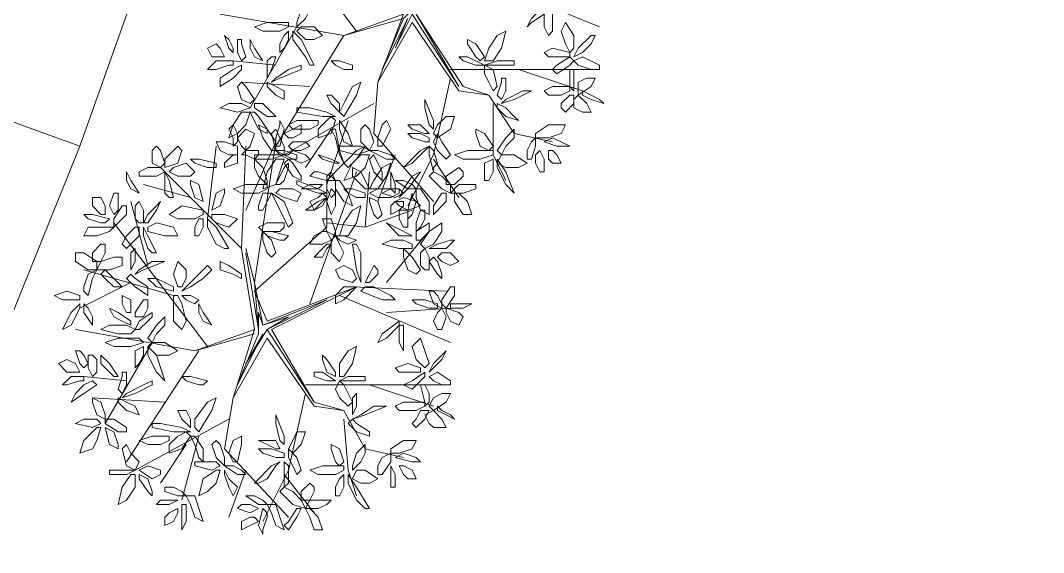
# Model space of a CAD drawing. Header units: millimetres. Extents: x 2364 to 2508, y 1551 to 1771.
# Drawn here: x 2444.81 to 2451.59, y 1628.01 to 1631.53 of the extents above; entities that cross this region are included whole.
import ezdxf

# ---------------------------------------------------------------- set-up
doc = ezdxf.new("R2010")
doc.units = ezdxf.units.MM
doc.layers.add('PDF_0', color=7, linetype='Continuous')
doc.layers.add('PDF_CVL_CUADCON_TIT', color=7, linetype='Continuous')

msp = doc.modelspace()

# ---------------------------------------------------------------- linework, layer by layer
at = {"layer": 'PDF_0', "lineweight": 9}
for points in [[(2448.3352, 1630.7261), (2448.0811, 1630.7826), (2447.9116, 1631.0368), (2447.714, 1631.065), (2447.4033, 1631.5169), (2447.1774, 1631.1215), (2447.3468, 1631.5733), (2447.2621, 1632.1099), (2446.7538, 1632.6182)], [(2447.0362, 1631.4604), (2446.4149, 1632.2793)], [(2447.8834, 1631.7993), (2448.6459, 1631.4886)], [(2447.4033, 1631.5733), (2447.2904, 1631.3474), (2447.3751, 1631.5451), (2447.2056, 1631.2062), (2447.3468, 1631.5451), (2447.3751, 1631.5733), (2447.3468, 1631.6863), (2447.4033, 1631.6016), (2447.5728, 1631.6581), (2447.4033, 1631.5733), (2447.714, 1631.0933), (2447.4316, 1631.5733), (2447.7422, 1631.0933), (2447.9116, 1631.0368)], [(2446.1325, 1631.5733), (2446.9515, 1631.4321), (2446.4996, 1630.6979)], [(2447.3468, 1631.5451), (2446.9515, 1631.4321), (2447.3468, 1631.5733)], [(2446.6408, 1631.4886), (2446.3302, 1630.9521)], [(2446.4996, 1631.2345), (2446.2173, 1631.2627)], [(2447.6575, 1631.2062), (2448.6176, 1631.2062)], [(2448.1093, 1631.2062), (2448.5329, 1631.065)], [(2446.7256, 1631.0933), (2446.2737, 1631.1215)], [(2447.1774, 1631.1215), (2447.1492, 1630.7826), (2447.5445, 1630.3308)], [(2447.6575, 1631.1497), (2447.5445, 1630.6414), (2447.3751, 1630.3026)], [(2447.1492, 1630.9803), (2446.5561, 1630.6414)], [(2447.9399, 1630.9803), (2447.9399, 1630.6414), (2448.0246, 1630.472)], [(2446.9797, 1630.8673), (2446.8385, 1630.4438)], [(2446.8668, 1630.8109), (2446.6973, 1630.5567)], [(2446.0478, 1630.2178), (2446.1043, 1630.6979)], [(2446.2737, 1630.0202), (2446.302, 1630.6979)], [(2446.302, 1630.2743), (2446.4996, 1630.7261), (2446.3584, 1629.7942), (2446.302, 1630.0202)], [(2447.2904, 1630.6414), (2447.1774, 1630.3308)], [(2447.5445, 1630.6132), (2447.714, 1630.359)], [(2446.9515, 1630.5849), (2446.8385, 1630.472), (2446.8385, 1630.1614), (2446.3584, 1629.7378), (2446.4432, 1629.5401), (2447.0362, 1629.766), (2446.4714, 1629.4836), (2446.7538, 1629.0035), (2446.9515, 1628.947)], [(2447.3468, 1628.6364), (2447.0927, 1628.6929), (2446.9515, 1628.947), (2446.7538, 1628.9753), (2446.4432, 1629.4271), (2446.2173, 1629.0318), (2446.3584, 1629.4836), (2446.2737, 1630.0202), (2445.7654, 1630.5285)], [(2446.7256, 1629.653), (2447.0362, 1630.5285)], [(2446.8385, 1630.1896), (2447.0927, 1630.1614), (2447.1209, 1630.5285)], [(2445.9349, 1630.359), (2445.6242, 1630.4438)], [(2445.6525, 1629.9072), (2445.5395, 1630.3308)], [(2447.0927, 1630.1614), (2447.4033, 1630.2743)], [(2446.0478, 1629.3706), (2445.4265, 1630.1896)], [(2447.2339, 1629.7942), (2447.488, 1630.1049)], [(2446.302, 1629.9919), (2446.3867, 1629.4836), (2446.3584, 1629.7942), (2446.4149, 1629.5118), (2446.8385, 1629.6813), (2446.4432, 1629.4836), (2446.5844, 1629.5683), (2446.4149, 1629.5118), (2446.3867, 1629.5966), (2446.3867, 1629.4836), (2446.3867, 1629.4554), (2446.2455, 1629.1165), (2446.4149, 1629.4554), (2446.302, 1629.2577), (2446.4432, 1629.4836)], [(2445.8219, 1629.7095), (2445.2289, 1629.879)], [(2445.5395, 1629.7942), (2445.2006, 1629.6248)], [(2447.008, 1629.766), (2447.6292, 1629.7378)], [(2446.9232, 1629.7095), (2447.6575, 1629.3989)], [(2447.2339, 1629.5966), (2447.6575, 1629.6248)], [(2445.9631, 1629.3424), (2445.1724, 1629.4836)], [(2446.3584, 1629.4554), (2445.9631, 1629.3424), (2446.3584, 1629.4836)], [(2446.4432, 1629.4836), (2446.7538, 1629.0035), (2446.4432, 1629.4836)], [(2445.6807, 1629.3989), (2445.3701, 1628.8623)], [(2445.9913, 1629.3424), (2445.5113, 1628.6082)], [(2445.5113, 1629.1447), (2445.2289, 1629.173)], [(2446.6973, 1629.06), (2446.5844, 1628.5517), (2446.4149, 1628.2128)], [(2446.6973, 1629.1165), (2447.6292, 1629.1165)], [(2447.1209, 1629.1165), (2447.5445, 1628.9753)], [(2445.7654, 1629.0035), (2445.2853, 1629.0318)], [(2446.2173, 1629.0318), (2446.1608, 1628.6929), (2446.5844, 1628.2411)], [(2446.189, 1628.8906), (2445.5677, 1628.5517)], [(2446.9515, 1628.8906), (2446.9797, 1628.5517), (2447.0362, 1628.3823)], [(2445.9066, 1628.7211), (2445.7372, 1628.467)], [(2445.9913, 1628.7776), (2445.8784, 1628.354)], [(2446.302, 1628.5517), (2446.189, 1628.2411)], [(2446.5561, 1628.5235), (2446.7538, 1628.2693)]]:
    msp.add_lwpolyline(points, dxfattribs=at)
for points in [[(2446.6973, 1631.5451), (2446.7256, 1631.6016), (2446.7256, 1631.6581), (2446.6691, 1631.6016), (2446.6408, 1631.5169), (2446.6408, 1631.4886)], [(2448.2787, 1631.5733), (2448.194, 1631.5169), (2448.1658, 1631.4886), (2448.194, 1631.5451), (2448.2787, 1631.6298), (2448.307, 1631.6016)], [(2448.3352, 1631.5733), (2448.3352, 1631.4604), (2448.307, 1631.4321), (2448.2787, 1631.4886), (2448.2787, 1631.6016), (2448.307, 1631.6016)], [(2446.5279, 1631.4604), (2446.4149, 1631.4604), (2446.3584, 1631.4886), (2446.4432, 1631.5169), (2446.5844, 1631.5169), (2446.5844, 1631.4886)], [(2448.4482, 1631.3192), (2448.4764, 1631.3474), (2448.4764, 1631.4321), (2448.4199, 1631.5169), (2448.3917, 1631.4604), (2448.4199, 1631.3757)], [(2446.189, 1631.4039), (2446.1608, 1631.4321), (2446.189, 1631.3474), (2446.2173, 1631.3192), (2446.2173, 1631.3474)], [(2446.5279, 1631.3192), (2446.5561, 1631.3474), (2446.5844, 1631.4039), (2446.5844, 1631.4604), (2446.5561, 1631.4321), (2446.5279, 1631.3757)], [(2446.6973, 1631.2909), (2446.6126, 1631.4039), (2446.6126, 1631.4604), (2446.6691, 1631.4039), (2446.7538, 1631.2345), (2446.7256, 1631.2345)], [(2446.6408, 1631.4604), (2446.6691, 1631.4886), (2446.7538, 1631.4886), (2446.8103, 1631.4321), (2446.7538, 1631.4039), (2446.6973, 1631.4039)], [(2447.8834, 1631.2627), (2447.9399, 1631.2627), (2447.9963, 1631.3474), (2448.0246, 1631.4604), (2447.9681, 1631.4321), (2447.9116, 1631.3474)], [(2448.5894, 1631.3757), (2448.5329, 1631.3192), (2448.4764, 1631.2909), (2448.5047, 1631.3474), (2448.5894, 1631.4321), (2448.6176, 1631.4321)], [(2446.1608, 1631.2909), (2446.1325, 1631.2909), (2446.0761, 1631.2909), (2446.0478, 1631.3474), (2446.1043, 1631.3757), (2446.1325, 1631.3474)], [(2446.2737, 1631.3757), (2446.302, 1631.2909), (2446.2737, 1631.2627), (2446.2455, 1631.3192), (2446.2455, 1631.4039), (2446.2737, 1631.4039)], [(2446.3584, 1631.2909), (2446.4149, 1631.2627), (2446.3584, 1631.3474), (2446.3302, 1631.4039), (2446.3302, 1631.3474)], [(2447.8269, 1631.2909), (2447.7704, 1631.3757), (2447.7704, 1631.4039), (2447.8269, 1631.3757), (2447.8834, 1631.2909), (2447.8552, 1631.2627)], [(2446.4432, 1631.2627), (2446.4432, 1631.178), (2446.4432, 1631.1497), (2446.4714, 1631.2062), (2446.4996, 1631.2909), (2446.4714, 1631.2909)], [(2447.8269, 1631.2345), (2447.7422, 1631.2627), (2447.714, 1631.2909), (2447.7704, 1631.2909), (2447.8834, 1631.2345), (2447.8552, 1631.2345)], [(2448.3917, 1631.2909), (2448.307, 1631.2909), (2448.2787, 1631.3192), (2448.3352, 1631.3474), (2448.4482, 1631.3192), (2448.4482, 1631.2909)], [(2448.4482, 1631.2345), (2448.3635, 1631.178), (2448.3352, 1631.2062), (2448.3635, 1631.2345), (2448.4482, 1631.2909), (2448.4764, 1631.2627)], [(2448.5894, 1631.2062), (2448.5047, 1631.2345), (2448.4764, 1631.2627), (2448.5329, 1631.2909), (2448.6459, 1631.2345), (2448.6459, 1631.2062)], [(2446.189, 1631.2345), (2446.1043, 1631.2062), (2446.0478, 1631.2062), (2446.1043, 1631.2627), (2446.2173, 1631.2627), (2446.2173, 1631.2345)], [(2446.2737, 1631.2345), (2446.2737, 1631.2062), (2446.2173, 1631.1497), (2446.1325, 1631.0933), (2446.1325, 1631.1497), (2446.2173, 1631.2062)], [(2446.5844, 1631.2062), (2446.4996, 1631.1497), (2446.4714, 1631.1215), (2446.5279, 1631.1497), (2446.6691, 1631.2062), (2446.6691, 1631.2345)], [(2446.9515, 1631.2062), (2446.895, 1631.2345), (2446.8668, 1631.2627), (2446.9232, 1631.2627), (2447.008, 1631.2345), (2447.008, 1631.2062)], [(2448.0246, 1631.2345), (2447.9399, 1631.2345), (2447.8834, 1631.2345), (2447.9681, 1631.2627), (2448.0811, 1631.2627), (2448.0811, 1631.2345)], [(2447.9116, 1631.1215), (2447.8834, 1631.178), (2447.8834, 1631.2345), (2447.9399, 1631.2062), (2447.9681, 1631.0933), (2447.9399, 1631.065)], [(2448.4764, 1631.1497), (2448.4764, 1631.0933), (2448.4764, 1631.065), (2448.4482, 1631.0933), (2448.4482, 1631.2062), (2448.4764, 1631.2062)], [(2446.302, 1631.0933), (2446.3584, 1631.0085), (2446.3302, 1630.9803), (2446.2737, 1631.0085), (2446.2455, 1631.0933), (2446.2737, 1631.1215)], [(2446.4432, 1631.1215), (2446.4432, 1631.0933), (2446.4996, 1631.0368), (2446.5561, 1631.0085), (2446.5561, 1631.065), (2446.4996, 1631.0933)], [(2446.9515, 1630.9803), (2447.008, 1631.0933), (2447.0644, 1631.1215), (2447.0362, 1631.0368), (2446.9515, 1630.8956), (2446.9232, 1630.9238)], [(2447.9963, 1631.1215), (2447.9681, 1631.0368), (2447.9963, 1631.0085), (2448.0246, 1631.065), (2448.0246, 1631.1497), (2447.9963, 1631.1497)], [(2448.3917, 1631.0368), (2448.307, 1631.0368), (2448.2787, 1631.065), (2448.3352, 1631.0933), (2448.4482, 1631.0933), (2448.4482, 1631.065)], [(2448.5047, 1631.1215), (2448.5611, 1631.1497), (2448.6176, 1631.1497), (2448.5894, 1631.0933), (2448.5047, 1631.0368), (2448.5047, 1631.065)], [(2446.8385, 1631.0368), (2446.8668, 1630.9803), (2446.9232, 1630.9238), (2446.9232, 1630.9803), (2446.8668, 1631.0368)], [(2448.1375, 1631.065), (2448.194, 1631.065), (2448.0811, 1631.0085), (2447.9963, 1630.9803), (2448.0246, 1631.0085)], [(2448.3917, 1630.9803), (2448.4482, 1631.0368), (2448.4764, 1631.0368), (2448.4764, 1630.9803), (2448.4199, 1630.9238), (2448.3917, 1630.9521)], [(2448.4764, 1631.0085), (2448.5047, 1631.0368), (2448.5611, 1630.9803), (2448.5894, 1630.9238), (2448.5329, 1630.9238), (2448.4764, 1630.9521)], [(2448.5329, 1631.065), (2448.5329, 1631.0368), (2448.5894, 1631.0085), (2448.6741, 1630.9803), (2448.6459, 1631.0085), (2448.5894, 1631.0368)], [(2446.189, 1630.9803), (2446.1325, 1630.9521), (2446.2455, 1630.9238), (2446.3302, 1630.9521), (2446.2737, 1630.9803)], [(2446.4149, 1630.9803), (2446.4714, 1630.9238), (2446.4996, 1630.8956), (2446.4432, 1630.8956), (2446.3584, 1630.9521), (2446.3584, 1630.9803)], [(2446.7256, 1630.9521), (2446.8385, 1630.9238), (2446.895, 1630.8956), (2446.8103, 1630.8956), (2446.6408, 1630.9238), (2446.6408, 1630.9521)], [(2447.488, 1630.9521), (2447.488, 1631.0085), (2447.5445, 1630.8673), (2447.5445, 1630.8109), (2447.5163, 1630.8391)], [(2447.9681, 1630.9803), (2447.9681, 1630.9521), (2448.0246, 1630.8956), (2448.1093, 1630.8673), (2448.0811, 1630.8956), (2448.0246, 1630.9521)], [(2446.3302, 1630.9238), (2446.2737, 1630.9238), (2446.2173, 1630.8391), (2446.189, 1630.7544), (2446.2455, 1630.7826), (2446.302, 1630.8391)], [(2446.3867, 1630.8956), (2446.4432, 1630.8109), (2446.4432, 1630.7826), (2446.3867, 1630.8109), (2446.3302, 1630.9238), (2446.3584, 1630.9238)], [(2446.8668, 1630.8956), (2446.895, 1630.8673), (2446.8668, 1630.7826), (2446.782, 1630.7544), (2446.782, 1630.8109), (2446.8385, 1630.8673)], [(2447.5445, 1630.7826), (2447.5728, 1630.7544), (2447.6575, 1630.8109), (2447.6857, 1630.8956), (2447.6292, 1630.8956), (2447.5728, 1630.8391)], [(2446.2173, 1630.6979), (2446.2455, 1630.7261), (2446.2455, 1630.7826), (2446.2173, 1630.8391), (2446.189, 1630.8109), (2446.2173, 1630.7544)], [(2446.4996, 1630.6697), (2446.4714, 1630.6697), (2446.4149, 1630.7544), (2446.3867, 1630.8391), (2446.4432, 1630.8109), (2446.4996, 1630.7261)], [(2446.4996, 1630.7544), (2446.5279, 1630.8391), (2446.5279, 1630.8673), (2446.5561, 1630.8109), (2446.5279, 1630.6979), (2446.4996, 1630.6979)], [(2446.5844, 1630.7544), (2446.5561, 1630.7826), (2446.6126, 1630.8109), (2446.6691, 1630.8391), (2446.6691, 1630.7826), (2446.6126, 1630.7544)], [(2446.7256, 1630.8109), (2446.6126, 1630.8109), (2446.5844, 1630.8391), (2446.6408, 1630.8673), (2446.782, 1630.8673), (2446.782, 1630.8391)], [(2446.9232, 1630.8109), (2446.9232, 1630.8673), (2446.9797, 1630.7826), (2447.008, 1630.6979), (2446.9515, 1630.7261)], [(2447.1209, 1630.8109), (2447.1492, 1630.7261), (2447.1209, 1630.6697), (2447.0644, 1630.7261), (2447.0644, 1630.8109), (2447.0927, 1630.8391)], [(2447.1774, 1630.7544), (2447.2056, 1630.8391), (2447.2339, 1630.8673), (2447.2621, 1630.8109), (2447.2056, 1630.6979), (2447.1774, 1630.6979)], [(2447.4033, 1630.8109), (2447.3751, 1630.8391), (2447.4598, 1630.8391), (2447.5163, 1630.7826), (2447.488, 1630.7826)], [(2448.2223, 1630.7544), (2448.2223, 1630.7826), (2448.307, 1630.8391), (2448.4199, 1630.8391), (2448.3917, 1630.7826), (2448.307, 1630.7544)], [(2446.302, 1630.6697), (2446.2737, 1630.6979), (2446.2455, 1630.7544), (2446.302, 1630.8109), (2446.3584, 1630.7826), (2446.3302, 1630.6979)], [(2446.5279, 1630.7544), (2446.5561, 1630.6979), (2446.5561, 1630.6414), (2446.4996, 1630.6697), (2446.4714, 1630.7826), (2446.4996, 1630.8109)], [(2446.895, 1630.7544), (2446.9232, 1630.6414), (2446.9515, 1630.5849), (2446.9232, 1630.6697), (2446.895, 1630.8109), (2446.8668, 1630.8109)], [(2447.5163, 1630.7261), (2447.5163, 1630.7544), (2447.4598, 1630.7826), (2447.3751, 1630.7826), (2447.4033, 1630.7544), (2447.488, 1630.7261)], [(2447.5728, 1630.6697), (2447.5445, 1630.7261), (2447.5728, 1630.7826), (2447.601, 1630.7261), (2447.6575, 1630.6414), (2447.6292, 1630.6132)], [(2447.8552, 1630.6979), (2447.8269, 1630.7826), (2447.8269, 1630.8109), (2447.8834, 1630.7826), (2447.9399, 1630.6979), (2447.9116, 1630.6697)], [(2448.0246, 1630.6979), (2448.0811, 1630.7544), (2448.0811, 1630.8109), (2448.0246, 1630.7544), (2447.9681, 1630.6697), (2447.9963, 1630.6414)], [(2448.1658, 1630.6697), (2448.194, 1630.7261), (2448.2223, 1630.7544), (2448.2223, 1630.6979), (2448.194, 1630.6132), (2448.1658, 1630.6132)], [(2448.3352, 1630.7544), (2448.2787, 1630.7261), (2448.3635, 1630.6979), (2448.4482, 1630.6979), (2448.3917, 1630.7261)], [(2445.7372, 1630.6697), (2445.7654, 1630.5849), (2445.7372, 1630.5567), (2445.6807, 1630.5849), (2445.6807, 1630.6697), (2445.7089, 1630.6979)], [(2445.8501, 1630.6979), (2445.8784, 1630.6697), (2445.8501, 1630.5849), (2445.7654, 1630.5567), (2445.7654, 1630.6132), (2445.8219, 1630.6697)], [(2446.189, 1630.6414), (2446.1325, 1630.6697), (2446.1043, 1630.7261), (2446.1608, 1630.7261), (2446.2455, 1630.6979), (2446.2455, 1630.6414)], [(2446.6691, 1630.6697), (2446.6126, 1630.6697), (2446.5844, 1630.6979), (2446.6126, 1630.7261), (2446.6973, 1630.7261), (2446.7256, 1630.6979)], [(2446.9797, 1630.6979), (2447.0644, 1630.6979), (2447.1209, 1630.6697), (2447.0362, 1630.6414), (2446.9232, 1630.6697), (2446.9232, 1630.6979)], [(2446.9515, 1630.5849), (2446.9797, 1630.5567), (2447.0362, 1630.6132), (2447.0927, 1630.6979), (2447.0362, 1630.6697), (2446.9797, 1630.6132)], [(2447.4033, 1630.5849), (2447.3468, 1630.5567), (2447.4598, 1630.6697), (2447.5163, 1630.6979), (2447.488, 1630.6697)], [(2447.5728, 1630.5849), (2447.5445, 1630.6697), (2447.5163, 1630.6979), (2447.5163, 1630.6414), (2447.5445, 1630.5285), (2447.5445, 1630.5567)], [(2446.0478, 1630.5567), (2445.9631, 1630.5849), (2445.9349, 1630.6132), (2445.9913, 1630.6132), (2446.1043, 1630.5849), (2446.1043, 1630.5567)], [(2446.1608, 1630.5849), (2446.1608, 1630.5567), (2446.2455, 1630.5849), (2446.2455, 1630.6414), (2446.2173, 1630.6414)], [(2446.3584, 1630.6132), (2446.302, 1630.6414), (2446.2737, 1630.6414), (2446.302, 1630.6697), (2446.3867, 1630.6697), (2446.3867, 1630.6414)], [(2446.4149, 1630.6414), (2446.4996, 1630.6414), (2446.5561, 1630.6414), (2446.4714, 1630.6132), (2446.3584, 1630.6132), (2446.3584, 1630.6414)], [(2446.3867, 1630.5002), (2446.3584, 1630.5567), (2446.3584, 1630.6132), (2446.4149, 1630.5567), (2446.4432, 1630.472), (2446.4432, 1630.4438)], [(2446.5561, 1630.6132), (2446.4996, 1630.6132), (2446.4432, 1630.5285), (2446.4149, 1630.4155), (2446.4996, 1630.4438), (2446.5279, 1630.5285)], [(2446.5844, 1630.6132), (2446.5279, 1630.6414), (2446.4996, 1630.6697), (2446.5561, 1630.6697), (2446.6408, 1630.6414), (2446.6408, 1630.6132)], [(2446.6126, 1630.6697), (2446.6973, 1630.6414), (2446.7256, 1630.6132), (2446.6691, 1630.5849), (2446.5561, 1630.6414), (2446.5844, 1630.6414)], [(2446.6126, 1630.5849), (2446.6691, 1630.5002), (2446.6691, 1630.472), (2446.6126, 1630.5002), (2446.5561, 1630.5849), (2446.5844, 1630.6132)], [(2446.8103, 1630.6132), (2446.782, 1630.6414), (2446.8668, 1630.6132), (2446.9232, 1630.5849), (2446.895, 1630.5849)], [(2447.1209, 1630.6414), (2447.0644, 1630.6414), (2447.008, 1630.5849), (2446.9515, 1630.472), (2447.0362, 1630.5002), (2447.0927, 1630.5567)], [(2447.1774, 1630.6697), (2447.2621, 1630.6414), (2447.2904, 1630.6132), (2447.2339, 1630.6132), (2447.1209, 1630.6697), (2447.1492, 1630.6697)], [(2447.1774, 1630.5849), (2447.2056, 1630.5285), (2447.2056, 1630.472), (2447.1492, 1630.5285), (2447.1209, 1630.6132), (2447.1492, 1630.6414)], [(2447.8552, 1630.6132), (2447.7422, 1630.6132), (2447.6857, 1630.6414), (2447.7704, 1630.6697), (2447.9399, 1630.6697), (2447.9399, 1630.6414)], [(2447.8834, 1630.472), (2447.9116, 1630.472), (2447.9399, 1630.5285), (2447.9399, 1630.6132), (2447.8834, 1630.5849), (2447.8834, 1630.5285)], [(2447.9681, 1630.5849), (2447.9963, 1630.6414), (2448.0811, 1630.6414), (2448.1658, 1630.5849), (2448.1093, 1630.5567), (2448.0246, 1630.5567)], [(2448.0246, 1630.4438), (2448.0811, 1630.3873), (2448.0246, 1630.5285), (2447.9681, 1630.6132), (2447.9681, 1630.5567)], [(2448.2223, 1630.5849), (2448.2223, 1630.6414), (2448.2505, 1630.6697), (2448.2787, 1630.6132), (2448.2787, 1630.5285), (2448.2505, 1630.5285)], [(2448.307, 1630.6697), (2448.3352, 1630.6697), (2448.3635, 1630.6414), (2448.3917, 1630.5849), (2448.3352, 1630.5849), (2448.307, 1630.6132)], [(2445.6525, 1630.5567), (2445.7372, 1630.5567), (2445.7654, 1630.5285), (2445.7089, 1630.5002), (2445.596, 1630.5002), (2445.596, 1630.5285)], [(2445.7937, 1630.5285), (2445.8219, 1630.5567), (2445.9066, 1630.5849), (2445.9631, 1630.5285), (2445.9349, 1630.5002), (2445.8501, 1630.5002)], [(2446.5561, 1630.472), (2446.5844, 1630.5567), (2446.5844, 1630.5849), (2446.5561, 1630.5567), (2446.4996, 1630.4438), (2446.5279, 1630.4438)], [(2447.0644, 1630.4438), (2447.008, 1630.5002), (2447.008, 1630.5567), (2447.0644, 1630.5285), (2447.1209, 1630.4155), (2447.0927, 1630.4155)], [(2447.1209, 1630.4155), (2447.1774, 1630.4155), (2447.2339, 1630.5002), (2447.2621, 1630.5849), (2447.2056, 1630.5567), (2447.1492, 1630.472)], [(2447.7422, 1630.5002), (2447.6857, 1630.4438), (2447.6292, 1630.4438), (2447.6292, 1630.5002), (2447.714, 1630.5567), (2447.7422, 1630.5285)], [(2445.5395, 1630.4155), (2445.596, 1630.3873), (2445.5395, 1630.472), (2445.5113, 1630.5285), (2445.5113, 1630.472)], [(2445.7654, 1630.3873), (2445.7654, 1630.472), (2445.7654, 1630.5285), (2445.7937, 1630.472), (2445.8219, 1630.359), (2445.7937, 1630.359)], [(2446.782, 1630.5285), (2446.8668, 1630.5002), (2446.895, 1630.472), (2446.8385, 1630.472), (2446.7256, 1630.5002), (2446.7538, 1630.5285)], [(2446.8668, 1630.359), (2446.895, 1630.3873), (2446.895, 1630.472), (2446.8668, 1630.5285), (2446.8385, 1630.5002), (2446.8385, 1630.4155)], [(2447.2621, 1630.472), (2447.2621, 1630.5285), (2447.2904, 1630.4438), (2447.2904, 1630.3873), (2447.2621, 1630.4155)], [(2447.4033, 1630.5002), (2447.4598, 1630.5285), (2447.3751, 1630.4155), (2447.3186, 1630.359), (2447.3468, 1630.4155)], [(2447.601, 1630.5002), (2447.6575, 1630.4438), (2447.6575, 1630.3873), (2447.601, 1630.4155), (2447.5163, 1630.5002), (2447.5445, 1630.5285)], [(2445.9631, 1630.359), (2446.0196, 1630.3308), (2445.9913, 1630.4438), (2445.9349, 1630.472), (2445.9349, 1630.4438)], [(2446.1325, 1630.3026), (2446.0761, 1630.2743), (2446.1043, 1630.3873), (2446.1608, 1630.4155), (2446.1608, 1630.3873)], [(2446.3867, 1630.3873), (2446.2737, 1630.3873), (2446.2173, 1630.4155), (2446.302, 1630.4438), (2446.4432, 1630.4438), (2446.4432, 1630.4155)], [(2446.4996, 1630.3873), (2446.5279, 1630.4155), (2446.6126, 1630.4155), (2446.6691, 1630.3873), (2446.6408, 1630.3308), (2446.5561, 1630.359)], [(2446.6973, 1630.4155), (2446.782, 1630.3873), (2446.8385, 1630.3873), (2446.782, 1630.4155), (2446.6408, 1630.472), (2446.6408, 1630.4438)], [(2446.7256, 1630.4438), (2446.6691, 1630.4155), (2446.782, 1630.4155), (2446.8103, 1630.4438), (2446.782, 1630.4438)], [(2446.895, 1630.3873), (2446.8668, 1630.4155), (2446.8385, 1630.3308), (2446.8668, 1630.2461), (2446.895, 1630.3026)], [(2446.895, 1630.472), (2446.9232, 1630.472), (2446.9797, 1630.3873), (2447.008, 1630.3026), (2446.9515, 1630.3308), (2446.895, 1630.4155)], [(2447.0362, 1630.359), (2446.9797, 1630.3873), (2446.9515, 1630.4155), (2447.008, 1630.4155), (2447.0927, 1630.3873), (2447.0927, 1630.359)], [(2447.2621, 1630.359), (2447.1774, 1630.359), (2447.1209, 1630.3873), (2447.1774, 1630.4155), (2447.3186, 1630.4155), (2447.3186, 1630.3873)], [(2447.2621, 1630.4155), (2447.2056, 1630.3873), (2447.2904, 1630.359), (2447.3468, 1630.3873), (2447.3186, 1630.4155)], [(2447.3468, 1630.472), (2447.2904, 1630.472), (2447.3751, 1630.4155), (2447.4316, 1630.4155), (2447.4033, 1630.4438)], [(2447.4316, 1630.4155), (2447.4598, 1630.4155), (2447.5163, 1630.3308), (2447.5163, 1630.2461), (2447.4598, 1630.2743), (2447.4316, 1630.359)], [(2447.8269, 1630.4438), (2447.8269, 1630.4155), (2447.7422, 1630.3873), (2447.6575, 1630.3873), (2447.714, 1630.4438), (2447.7704, 1630.4438)], [(2445.3701, 1630.2461), (2445.3418, 1630.2461), (2445.2853, 1630.3026), (2445.2853, 1630.359), (2445.3418, 1630.359), (2445.3701, 1630.3026)], [(2445.4548, 1630.3308), (2445.4548, 1630.2743), (2445.4265, 1630.2461), (2445.3983, 1630.3026), (2445.4265, 1630.3873), (2445.4548, 1630.3873)], [(2446.3867, 1630.2743), (2446.4149, 1630.2743), (2446.4432, 1630.3308), (2446.4714, 1630.3873), (2446.4149, 1630.3873), (2446.3867, 1630.3026)], [(2446.5561, 1630.2178), (2446.4996, 1630.3308), (2446.4714, 1630.3873), (2446.5561, 1630.3308), (2446.6126, 1630.1896), (2446.5844, 1630.1614)], [(2446.7538, 1630.2743), (2446.8103, 1630.3308), (2446.8385, 1630.359), (2446.782, 1630.3308), (2446.6973, 1630.2743), (2446.7256, 1630.2743)], [(2446.8103, 1630.3873), (2446.8385, 1630.359), (2446.8103, 1630.3026), (2446.7538, 1630.2743), (2446.7256, 1630.3308), (2446.782, 1630.359)], [(2447.1492, 1630.2461), (2447.1209, 1630.3308), (2447.1209, 1630.359), (2447.1774, 1630.3308), (2447.2056, 1630.2461), (2447.1774, 1630.2178)], [(2447.2904, 1630.3308), (2447.3186, 1630.3026), (2447.3751, 1630.2743), (2447.4598, 1630.3026), (2447.4316, 1630.3308), (2447.3468, 1630.359)], [(2447.4316, 1630.3308), (2447.4033, 1630.2461), (2447.3751, 1630.2178), (2447.3751, 1630.2743), (2447.4033, 1630.3873), (2447.4033, 1630.359)], [(2447.5445, 1630.3026), (2447.601, 1630.3873), (2447.6292, 1630.3873), (2447.6292, 1630.3308), (2447.5445, 1630.2461), (2447.5445, 1630.2743)], [(2447.6857, 1630.3873), (2447.714, 1630.3873), (2447.7704, 1630.3308), (2447.7987, 1630.2461), (2447.7422, 1630.2461), (2447.6857, 1630.3308)], [(2445.5113, 1630.2461), (2445.4548, 1630.1896), (2445.4265, 1630.1614), (2445.4265, 1630.2178), (2445.483, 1630.3026), (2445.5113, 1630.3026)], [(2445.5677, 1630.2178), (2445.5677, 1630.3026), (2445.596, 1630.3308), (2445.6242, 1630.2743), (2445.6242, 1630.1896), (2445.596, 1630.1896)], [(2445.6525, 1630.2461), (2445.7089, 1630.3026), (2445.7372, 1630.3308), (2445.7089, 1630.2743), (2445.6525, 1630.1896), (2445.6242, 1630.1896)], [(2445.9631, 1630.2178), (2445.8501, 1630.2178), (2445.7937, 1630.2461), (2445.8784, 1630.3026), (2446.0196, 1630.2743), (2446.0196, 1630.2461)], [(2446.9232, 1630.1049), (2446.9797, 1630.1049), (2447.0362, 1630.1896), (2447.0644, 1630.3026), (2447.008, 1630.2743), (2446.9515, 1630.1896)], [(2447.3468, 1630.3308), (2447.3468, 1630.3026), (2447.3186, 1630.2743), (2447.2621, 1630.2461), (2447.2621, 1630.3026), (2447.2904, 1630.3308)], [(2447.3751, 1630.1614), (2447.3468, 1630.1614), (2447.3186, 1630.2178), (2447.3186, 1630.2743), (2447.3751, 1630.2743), (2447.3751, 1630.2178)], [(2447.488, 1630.2178), (2447.4598, 1630.1614), (2447.4316, 1630.1331), (2447.4316, 1630.1896), (2447.4598, 1630.2743), (2447.488, 1630.2743)], [(2445.3418, 1630.1896), (2445.2571, 1630.2178), (2445.2289, 1630.2461), (2445.2853, 1630.2461), (2445.3983, 1630.2178), (2445.3701, 1630.1896)], [(2445.9631, 1630.1049), (2445.9913, 1630.1049), (2446.0196, 1630.1614), (2446.0196, 1630.2178), (2445.9913, 1630.2178), (2445.9631, 1630.1614)], [(2446.1043, 1630.0484), (2446.0478, 1630.1614), (2446.0478, 1630.2178), (2446.1043, 1630.1614), (2446.189, 1630.0202), (2446.1608, 1630.0202)], [(2446.0761, 1630.2178), (2446.0761, 1630.2461), (2446.1608, 1630.2461), (2446.2455, 1630.2178), (2446.189, 1630.1614), (2446.1043, 1630.1896)], [(2446.8668, 1630.2178), (2446.895, 1630.1331), (2446.895, 1630.1049), (2446.8385, 1630.1331), (2446.8103, 1630.2178), (2446.8385, 1630.2178)], [(2445.4265, 1630.1614), (2445.3983, 1630.1331), (2445.3136, 1630.1049), (2445.2289, 1630.1049), (2445.2571, 1630.1614), (2445.3701, 1630.1614)], [(2445.5113, 1630.1049), (2445.5677, 1630.1614), (2445.596, 1630.1614), (2445.596, 1630.1049), (2445.5113, 1630.0202), (2445.483, 1630.0484)], [(2445.6525, 1630.0202), (2445.6242, 1630.1049), (2445.6242, 1630.1614), (2445.6525, 1630.1049), (2445.7089, 1629.9919), (2445.6807, 1629.9919)], [(2445.6525, 1630.1614), (2445.6525, 1630.1331), (2445.7654, 1630.1049), (2445.8501, 1630.1049), (2445.8219, 1630.1614), (2445.7089, 1630.1896)], [(2446.5279, 1630.1331), (2446.4149, 1630.1331), (2446.3867, 1630.1614), (2446.4432, 1630.1896), (2446.5561, 1630.1896), (2446.5561, 1630.1614)], [(2447.3186, 1630.1049), (2447.2621, 1630.1614), (2447.2339, 1630.1896), (2447.2904, 1630.1614), (2447.4033, 1630.1049), (2447.3751, 1630.1049)], [(2447.5163, 1630.1331), (2447.4598, 1630.0766), (2447.4316, 1630.0766), (2447.4316, 1630.1331), (2447.5163, 1630.1896), (2447.5163, 1630.1614)], [(2447.488, 1630.0202), (2447.4598, 1630.0484), (2447.5163, 1630.1331), (2447.601, 1630.1896), (2447.601, 1630.1331), (2447.5445, 1630.0484)], [(2446.5279, 1630.0766), (2446.4432, 1630.1049), (2446.4149, 1630.1331), (2446.4714, 1630.1331), (2446.5844, 1630.1049), (2446.5561, 1630.0766)], [(2446.4432, 1629.9919), (2446.4149, 1630.0766), (2446.4149, 1630.1331), (2446.4714, 1630.0766), (2446.4996, 1629.9919), (2446.4714, 1629.9637)], [(2446.8385, 1630.1331), (2446.8668, 1630.0766), (2446.8103, 1630.0484), (2446.7256, 1630.0484), (2446.7538, 1630.1049), (2446.8103, 1630.1331)], [(2446.9232, 1630.0484), (2446.9515, 1629.9919), (2446.9232, 1629.9354), (2446.8668, 1629.9919), (2446.8668, 1630.0766), (2446.895, 1630.1049)], [(2446.9797, 1630.0484), (2447.0362, 1630.0766), (2446.9515, 1630.1049), (2446.895, 1630.1049), (2446.9232, 1630.0766)], [(2447.4033, 1630.0484), (2447.4033, 1630.0202), (2447.3186, 1630.0202), (2447.2056, 1630.0484), (2447.2621, 1630.0766), (2447.3468, 1630.0766)], [(2447.5728, 1630.0484), (2447.6575, 1630.0766), (2447.6857, 1630.0766), (2447.6292, 1630.0202), (2447.5445, 1630.0202), (2447.5163, 1630.0202)], [(2445.3701, 1629.9919), (2445.3418, 1629.9354), (2445.2853, 1629.9354), (2445.2853, 1629.9919), (2445.3418, 1630.0484), (2445.3701, 1630.0484)], [(2445.5395, 1629.9919), (2445.5677, 1630.0202), (2445.5677, 1629.9354), (2445.5395, 1629.879), (2445.5395, 1629.9072)], [(2446.8668, 1630.0484), (2446.8385, 1630.0484), (2446.8103, 1630.0202), (2446.7538, 1629.9637), (2446.8103, 1629.9637), (2446.8385, 1630.0202)], [(2447.0644, 1629.9919), (2447.0644, 1629.8507), (2447.0644, 1629.7942), (2447.0362, 1629.879), (2447.008, 1630.0484), (2447.0362, 1630.0484)], [(2447.3751, 1629.879), (2447.3468, 1629.9637), (2447.3468, 1630.0202), (2447.4033, 1629.9637), (2447.4598, 1629.879), (2447.4316, 1629.8507)], [(2447.4598, 1629.9072), (2447.4598, 1629.9919), (2447.488, 1630.0202), (2447.5163, 1629.9637), (2447.5163, 1629.879), (2447.488, 1629.879)], [(2445.2289, 1629.9919), (2445.3136, 1629.9354), (2445.3136, 1629.879), (2445.2571, 1629.879), (2445.1724, 1629.9354), (2445.1724, 1629.9919)], [(2445.483, 1629.9637), (2445.483, 1629.9072), (2445.3983, 1629.879), (2445.3136, 1629.879), (2445.3418, 1629.9354), (2445.4265, 1629.9637)], [(2445.6807, 1629.9354), (2445.596, 1629.879), (2445.5677, 1629.8507), (2445.6242, 1629.879), (2445.7654, 1629.9354), (2445.7372, 1629.9354)], [(2445.8784, 1629.766), (2445.8501, 1629.766), (2445.8219, 1629.8507), (2445.8501, 1629.9354), (2445.9066, 1629.879), (2445.9066, 1629.8225)], [(2446.2173, 1629.8507), (2446.1325, 1629.879), (2446.1325, 1629.9354), (2446.189, 1629.9072), (2446.2737, 1629.8507), (2446.2737, 1629.8225)], [(2447.5728, 1629.8507), (2447.5163, 1629.9354), (2447.5445, 1629.9637), (2447.5728, 1629.9354), (2447.601, 1629.8507), (2447.601, 1629.8225)], [(2447.5728, 1629.9637), (2447.601, 1629.9919), (2447.6575, 1629.9919), (2447.714, 1629.9354), (2447.6575, 1629.9072), (2447.601, 1629.9354)], [(2445.2289, 1629.766), (2445.2571, 1629.8507), (2445.3136, 1629.879), (2445.2853, 1629.8225), (2445.2571, 1629.7095), (2445.2289, 1629.7378)], [(2445.3418, 1629.8507), (2445.3701, 1629.879), (2445.4265, 1629.8225), (2445.483, 1629.766), (2445.4265, 1629.766), (2445.3701, 1629.8225)], [(2446.0196, 1629.8225), (2445.9349, 1629.766), (2445.8784, 1629.7378), (2445.9349, 1629.7942), (2446.0478, 1629.9072), (2446.0761, 1629.879)], [(2447.0362, 1629.8225), (2447.008, 1629.7942), (2446.9232, 1629.8225), (2446.895, 1629.879), (2446.9515, 1629.9072), (2447.008, 1629.879)], [(2447.1774, 1629.879), (2447.1492, 1629.9072), (2447.1209, 1629.8507), (2447.0927, 1629.7942), (2447.1209, 1629.7942), (2447.1774, 1629.8507)], [(2445.5395, 1629.8507), (2445.5113, 1629.8225), (2445.5677, 1629.766), (2445.6525, 1629.7095), (2445.6525, 1629.766), (2445.5677, 1629.8225)], [(2445.7654, 1629.7942), (2445.7089, 1629.8225), (2445.6525, 1629.8225), (2445.7089, 1629.766), (2445.8219, 1629.7378), (2445.8219, 1629.766)], [(2445.2006, 1629.6813), (2445.2006, 1629.7095), (2445.1159, 1629.7378), (2445.0312, 1629.7095), (2445.0877, 1629.6813), (2445.1724, 1629.6813)], [(2446.9515, 1629.766), (2446.895, 1629.7095), (2446.895, 1629.653), (2446.9515, 1629.6813), (2447.0362, 1629.766), (2447.008, 1629.766)], [(2447.1492, 1629.766), (2447.2621, 1629.7095), (2447.2904, 1629.6813), (2447.2056, 1629.6813), (2447.0644, 1629.7378), (2447.0927, 1629.766)], [(2447.5728, 1629.7095), (2447.601, 1629.653), (2447.601, 1629.6248), (2447.5445, 1629.653), (2447.5163, 1629.7378), (2447.5445, 1629.7378)], [(2447.601, 1629.6813), (2447.6575, 1629.766), (2447.6857, 1629.766), (2447.6857, 1629.7095), (2447.6292, 1629.6248), (2447.601, 1629.653)], [(2445.5395, 1629.5966), (2445.5113, 1629.5966), (2445.483, 1629.653), (2445.483, 1629.7095), (2445.5395, 1629.6813), (2445.5395, 1629.6248)], [(2445.6525, 1629.6248), (2445.6242, 1629.5683), (2445.5677, 1629.5683), (2445.5677, 1629.5966), (2445.6242, 1629.6813), (2445.6525, 1629.6813)], [(2445.8784, 1629.653), (2445.9066, 1629.5401), (2445.8784, 1629.4836), (2445.8219, 1629.5401), (2445.8219, 1629.7095), (2445.8501, 1629.7095)], [(2445.9913, 1629.6813), (2445.9349, 1629.7095), (2445.8784, 1629.7095), (2445.9066, 1629.6813), (2445.9631, 1629.653)], [(2447.5163, 1629.6248), (2447.4316, 1629.653), (2447.4033, 1629.6813), (2447.488, 1629.6813), (2447.5728, 1629.653), (2447.5728, 1629.6248)], [(2445.1441, 1629.5118), (2445.0877, 1629.4836), (2445.1441, 1629.5966), (2445.2006, 1629.653), (2445.2006, 1629.6248)], [(2445.2853, 1629.5683), (2445.2853, 1629.5118), (2445.2289, 1629.5966), (2445.2289, 1629.653), (2445.2571, 1629.6248)], [(2445.483, 1629.5401), (2445.4265, 1629.5683), (2445.3983, 1629.6248), (2445.4548, 1629.5966), (2445.5395, 1629.5401), (2445.5395, 1629.5118)], [(2445.6525, 1629.5401), (2445.596, 1629.4836), (2445.5677, 1629.4836), (2445.596, 1629.5401), (2445.6807, 1629.5966), (2445.6807, 1629.5683)], [(2446.0196, 1629.5401), (2446.0761, 1629.5118), (2446.0196, 1629.5966), (2445.9913, 1629.653), (2445.9913, 1629.5966)], [(2447.5445, 1629.5401), (2447.5728, 1629.5966), (2447.601, 1629.6248), (2447.6292, 1629.5683), (2447.601, 1629.4836), (2447.5728, 1629.4836)], [(2447.6292, 1629.5966), (2447.6292, 1629.6248), (2447.714, 1629.5966), (2447.7422, 1629.5683), (2447.714, 1629.5118), (2447.6575, 1629.5401)], [(2447.6575, 1629.653), (2447.6575, 1629.6248), (2447.7422, 1629.6248), (2447.7987, 1629.653), (2447.7704, 1629.653), (2447.6857, 1629.653)], [(2445.7089, 1629.4554), (2445.7654, 1629.5118), (2445.7654, 1629.5683), (2445.7089, 1629.5118), (2445.6525, 1629.4271), (2445.6807, 1629.3989)], [(2447.2904, 1629.4836), (2447.2339, 1629.4271), (2447.1774, 1629.3989), (2447.2056, 1629.4554), (2447.3186, 1629.5401), (2447.3186, 1629.5118)], [(2445.5677, 1629.4836), (2445.5395, 1629.4554), (2445.4548, 1629.4554), (2445.3418, 1629.4836), (2445.3983, 1629.5118), (2445.5113, 1629.5118)], [(2447.3468, 1629.4836), (2447.3468, 1629.3706), (2447.3468, 1629.3424), (2447.3186, 1629.3989), (2447.3186, 1629.5118), (2447.3468, 1629.5118)], [(2445.5395, 1629.3706), (2445.4265, 1629.3706), (2445.3701, 1629.3989), (2445.4548, 1629.4271), (2445.596, 1629.4271), (2445.6242, 1629.3989)], [(2445.6525, 1629.3706), (2445.6807, 1629.3989), (2445.7654, 1629.3989), (2445.8501, 1629.3424), (2445.7937, 1629.3142), (2445.7089, 1629.3142)], [(2447.488, 1629.2294), (2447.5163, 1629.2577), (2447.488, 1629.3424), (2447.4598, 1629.4271), (2447.4033, 1629.3706), (2447.4316, 1629.2859)], [(2445.2289, 1629.3142), (2445.2571, 1629.2577), (2445.2289, 1629.2294), (2445.2006, 1629.2577), (2445.1724, 1629.3424), (2445.2006, 1629.3424)], [(2445.5677, 1629.2294), (2445.596, 1629.2577), (2445.6242, 1629.3142), (2445.6242, 1629.3706), (2445.5677, 1629.3424), (2445.5677, 1629.2859)], [(2445.7089, 1629.2012), (2445.7654, 1629.1447), (2445.7089, 1629.3142), (2445.6525, 1629.3706), (2445.6525, 1629.3142)], [(2446.9232, 1629.173), (2446.9515, 1629.173), (2447.008, 1629.2577), (2447.0362, 1629.3706), (2446.9797, 1629.3424), (2446.9232, 1629.2577)], [(2447.601, 1629.2859), (2447.6292, 1629.3424), (2447.5445, 1629.2577), (2447.5163, 1629.2012), (2447.5445, 1629.2294)], [(2445.2006, 1629.2012), (2445.1724, 1629.2012), (2445.1159, 1629.2012), (2445.0594, 1629.2577), (2445.1159, 1629.2859), (2445.1724, 1629.2577)], [(2445.3136, 1629.2859), (2445.3136, 1629.2012), (2445.2853, 1629.173), (2445.2571, 1629.2294), (2445.2571, 1629.3142), (2445.2853, 1629.3142)], [(2445.3983, 1629.2012), (2445.3418, 1629.2577), (2445.3418, 1629.3142), (2445.3983, 1629.2577), (2445.4548, 1629.173), (2445.4265, 1629.173)], [(2446.8385, 1629.2012), (2446.8103, 1629.2859), (2446.8103, 1629.3142), (2446.8385, 1629.2859), (2446.895, 1629.2012), (2446.895, 1629.173)], [(2447.4033, 1629.2012), (2447.3186, 1629.2012), (2447.2904, 1629.2294), (2447.3751, 1629.2577), (2447.4598, 1629.2294), (2447.4598, 1629.2012)], [(2445.483, 1629.173), (2445.4548, 1629.0882), (2445.483, 1629.06), (2445.5113, 1629.1165), (2445.5113, 1629.2012), (2445.483, 1629.2012)], [(2446.8385, 1629.1447), (2446.895, 1629.1447), (2446.8103, 1629.2012), (2446.7538, 1629.2012), (2446.7538, 1629.173)], [(2447.4598, 1629.1447), (2447.4033, 1629.0882), (2447.3468, 1629.1165), (2447.4033, 1629.1447), (2447.488, 1629.2012), (2447.488, 1629.173)], [(2447.601, 1629.1165), (2447.5445, 1629.1447), (2447.5163, 1629.173), (2447.5728, 1629.2012), (2447.6575, 1629.1447), (2447.6575, 1629.1165)], [(2445.2006, 1629.1447), (2445.1159, 1629.1165), (2445.0877, 1629.1165), (2445.1441, 1629.173), (2445.2289, 1629.173), (2445.2289, 1629.1447)], [(2445.2853, 1629.1447), (2445.3136, 1629.1165), (2445.2289, 1629.06), (2445.1441, 1629.0035), (2445.1724, 1629.06), (2445.2289, 1629.1165)], [(2445.6242, 1629.1165), (2445.5113, 1629.06), (2445.483, 1629.0318), (2445.5677, 1629.06), (2445.6807, 1629.1165), (2445.6807, 1629.1447)], [(2445.9913, 1629.1165), (2445.9066, 1629.1447), (2445.8784, 1629.173), (2445.9349, 1629.173), (2446.0478, 1629.1447), (2446.0196, 1629.1165)], [(2446.9232, 1629.0318), (2446.895, 1629.0882), (2446.9232, 1629.1447), (2446.9515, 1629.1165), (2447.008, 1629.0035), (2446.9797, 1628.9753)], [(2447.0644, 1629.1447), (2446.9515, 1629.1447), (2446.9232, 1629.1447), (2446.9797, 1629.173), (2447.0927, 1629.173), (2447.0927, 1629.1447)], [(2447.008, 1629.0318), (2447.0362, 1629.06), (2447.0362, 1628.9753), (2447.008, 1628.9188), (2447.008, 1628.947)], [(2447.5163, 1629.06), (2447.5163, 1629.0035), (2447.488, 1628.9753), (2447.488, 1629.0035), (2447.4598, 1629.1165), (2447.488, 1629.1165)], [(2447.5445, 1629.0318), (2447.601, 1629.06), (2447.6575, 1629.06), (2447.6292, 1629.0035), (2447.5445, 1628.947), (2447.5163, 1628.9753)], [(2445.3418, 1629.0035), (2445.3701, 1628.9188), (2445.3701, 1628.8906), (2445.3136, 1628.9188), (2445.2853, 1629.0035), (2445.2853, 1629.0318)], [(2445.4548, 1629.0318), (2445.4548, 1629.0035), (2445.5113, 1628.947), (2445.596, 1628.9188), (2445.5677, 1628.9753), (2445.5113, 1629.0035)], [(2445.9631, 1628.8906), (2446.0478, 1629.0035), (2446.1043, 1629.0318), (2446.0761, 1628.947), (2445.9913, 1628.8059), (2445.9631, 1628.8341)], [(2447.4316, 1628.947), (2447.3186, 1628.947), (2447.2904, 1628.9753), (2447.3468, 1629.0035), (2447.488, 1629.0035), (2447.488, 1628.9753)], [(2445.8784, 1628.947), (2445.8501, 1628.947), (2445.8784, 1628.8906), (2445.9349, 1628.8341), (2445.9349, 1628.8906), (2445.9066, 1628.947)], [(2446.4996, 1628.8623), (2446.4996, 1628.9188), (2446.5561, 1628.7776), (2446.5561, 1628.7211), (2446.5279, 1628.7494)], [(2447.1492, 1628.9753), (2447.0644, 1628.9188), (2447.008, 1628.8906), (2447.0927, 1628.9188), (2447.2339, 1628.9753), (2447.2056, 1628.9753)], [(2447.4316, 1628.8906), (2447.4598, 1628.947), (2447.5163, 1628.947), (2447.488, 1628.8906), (2447.4316, 1628.8341), (2447.4033, 1628.8623)], [(2447.488, 1628.9188), (2447.5445, 1628.947), (2447.601, 1628.8906), (2447.6292, 1628.8341), (2447.5445, 1628.8341), (2447.5163, 1628.8623)], [(2447.5728, 1628.9753), (2447.5728, 1628.947), (2447.6292, 1628.9188), (2447.6857, 1628.8906), (2447.6575, 1628.9188), (2447.601, 1628.947)], [(2445.2289, 1628.8906), (2445.1724, 1628.8623), (2445.2853, 1628.8341), (2445.3418, 1628.8623), (2445.3136, 1628.8906)], [(2445.4265, 1628.8906), (2445.5113, 1628.8341), (2445.5113, 1628.8059), (2445.4548, 1628.8059), (2445.3701, 1628.8623), (2445.3701, 1628.8906)], [(2445.7372, 1628.8623), (2445.8784, 1628.8341), (2445.9349, 1628.8059), (2445.8219, 1628.8059), (2445.6807, 1628.8341), (2445.6807, 1628.8623)], [(2447.008, 1628.8906), (2446.9797, 1628.8623), (2447.0362, 1628.8059), (2447.1209, 1628.7776), (2447.1209, 1628.8059), (2447.0362, 1628.8623)], [(2445.3418, 1628.8341), (2445.3136, 1628.8341), (2445.2289, 1628.7494), (2445.2006, 1628.6647), (2445.2853, 1628.6929), (2445.3136, 1628.7494)], [(2445.4265, 1628.8059), (2445.3701, 1628.8341), (2445.3983, 1628.7211), (2445.4548, 1628.6929), (2445.4548, 1628.7211)], [(2445.9066, 1628.8059), (2445.9349, 1628.7776), (2445.8784, 1628.6929), (2445.7937, 1628.6647), (2445.7937, 1628.7211), (2445.8501, 1628.7776)], [(2446.5844, 1628.6929), (2446.6126, 1628.6647), (2446.6691, 1628.7211), (2446.6973, 1628.8059), (2446.6408, 1628.8059), (2446.6126, 1628.7494)], [(2445.5395, 1628.6647), (2445.596, 1628.6082), (2445.5677, 1628.5517), (2445.5113, 1628.5799), (2445.483, 1628.6929), (2445.5113, 1628.7211)], [(2445.7372, 1628.7211), (2445.6525, 1628.7211), (2445.596, 1628.7494), (2445.6807, 1628.7776), (2445.7937, 1628.7776), (2445.7937, 1628.7494)], [(2445.9631, 1628.7211), (2445.9913, 1628.6364), (2446.0196, 1628.6082), (2446.0196, 1628.6929), (2445.9631, 1628.7776), (2445.9349, 1628.7776)], [(2446.1325, 1628.7211), (2446.1608, 1628.6364), (2446.1608, 1628.5799), (2446.1043, 1628.6364), (2446.0761, 1628.7211), (2446.1043, 1628.7494)], [(2446.189, 1628.6647), (2446.2173, 1628.7494), (2446.2737, 1628.7776), (2446.2737, 1628.7211), (2446.2455, 1628.6082), (2446.2173, 1628.6082)], [(2446.4432, 1628.7211), (2446.4996, 1628.6929), (2446.5279, 1628.6929), (2446.4996, 1628.7494), (2446.4149, 1628.7494), (2446.3867, 1628.7494)], [(2446.895, 1628.6082), (2446.8668, 1628.6929), (2446.8668, 1628.7211), (2446.9232, 1628.6929), (2446.9515, 1628.6082), (2446.9232, 1628.5799)], [(2447.0644, 1628.6082), (2447.0927, 1628.6647), (2447.0927, 1628.7211), (2447.0362, 1628.6647), (2447.008, 1628.5799), (2447.008, 1628.5517)], [(2447.2621, 1628.6647), (2447.2621, 1628.6929), (2447.3468, 1628.7494), (2447.4316, 1628.7494), (2447.4033, 1628.6929), (2447.3186, 1628.6647)], [(2446.5561, 1628.6364), (2446.5561, 1628.6647), (2446.4714, 1628.6929), (2446.3867, 1628.6929), (2446.4149, 1628.6647), (2446.4996, 1628.6364)], [(2446.6126, 1628.5799), (2446.5844, 1628.6364), (2446.5844, 1628.6929), (2446.6408, 1628.6364), (2446.6691, 1628.5517), (2446.6408, 1628.5235)], [(2447.1774, 1628.5799), (2447.2056, 1628.6364), (2447.2621, 1628.6647), (2447.2621, 1628.6082), (2447.2056, 1628.5235), (2447.1774, 1628.5235)], [(2447.3468, 1628.6647), (2447.2904, 1628.6364), (2447.4033, 1628.6082), (2447.4598, 1628.6082), (2447.4316, 1628.6364)], [(2445.6525, 1628.5799), (2445.596, 1628.5517), (2445.6807, 1628.4952), (2445.7372, 1628.5235), (2445.7372, 1628.5517)], [(2446.0196, 1628.6082), (2446.1043, 1628.6082), (2446.1325, 1628.5799), (2446.0761, 1628.5517), (2445.9631, 1628.5799), (2445.9631, 1628.6082)], [(2446.2173, 1628.5799), (2446.1608, 1628.5799), (2446.2455, 1628.5235), (2446.302, 1628.5235), (2446.2737, 1628.5517)], [(2446.4432, 1628.4952), (2446.4996, 1628.5799), (2446.5279, 1628.6082), (2446.4714, 1628.5799), (2446.3584, 1628.467), (2446.3867, 1628.467)], [(2446.5844, 1628.4952), (2446.5844, 1628.5799), (2446.5561, 1628.6082), (2446.5561, 1628.5517), (2446.5561, 1628.4387), (2446.5844, 1628.467)], [(2446.895, 1628.5235), (2446.782, 1628.5235), (2446.7256, 1628.5517), (2446.8103, 1628.5799), (2446.9515, 1628.5799), (2446.9515, 1628.5517)], [(2447.2621, 1628.4952), (2447.2621, 1628.5517), (2447.2621, 1628.5799), (2447.2904, 1628.5235), (2447.2904, 1628.4387), (2447.2621, 1628.4387)], [(2447.3186, 1628.5799), (2447.3468, 1628.5799), (2447.4033, 1628.5517), (2447.4316, 1628.4952), (2447.3751, 1628.4952), (2447.3468, 1628.5235)], [(2445.4265, 1628.5517), (2445.5395, 1628.5517), (2445.5677, 1628.5517), (2445.5113, 1628.5235), (2445.3983, 1628.5235), (2445.3983, 1628.5517)], [(2445.5677, 1628.5235), (2445.5395, 1628.5235), (2445.483, 1628.4387), (2445.4548, 1628.3258), (2445.5113, 1628.354), (2445.5677, 1628.4387)], [(2445.6525, 1628.4952), (2445.6807, 1628.4105), (2445.6807, 1628.3823), (2445.6525, 1628.4105), (2445.596, 1628.4952), (2445.596, 1628.5235)], [(2446.1325, 1628.5517), (2446.1043, 1628.5517), (2446.0196, 1628.4952), (2445.9913, 1628.3823), (2446.0478, 1628.4105), (2446.1043, 1628.467)], [(2446.189, 1628.4952), (2446.2455, 1628.4387), (2446.2173, 1628.3823), (2446.189, 1628.4387), (2446.1608, 1628.5235), (2446.1608, 1628.5517)], [(2446.895, 1628.3823), (2446.9232, 1628.3823), (2446.9515, 1628.4387), (2446.9515, 1628.5235), (2446.9232, 1628.4952), (2446.895, 1628.4387)], [(2447.0362, 1628.354), (2446.9797, 1628.467), (2446.9797, 1628.5235), (2447.0362, 1628.4387), (2447.1209, 1628.2975), (2447.0927, 1628.2975)], [(2447.008, 1628.4952), (2447.0362, 1628.5517), (2447.0927, 1628.5517), (2447.1774, 1628.4952), (2447.1209, 1628.467), (2447.0644, 1628.467)], [(2446.7538, 1628.4105), (2446.7256, 1628.354), (2446.6691, 1628.354), (2446.6691, 1628.4105), (2446.7256, 1628.467), (2446.7538, 1628.4387)], [(2445.8219, 1628.4387), (2445.8784, 1628.4105), (2445.9066, 1628.3823), (2445.8501, 1628.3823), (2445.7654, 1628.4105), (2445.7654, 1628.4387)], [(2445.9066, 1628.3823), (2445.9631, 1628.3823), (2445.9913, 1628.2975), (2446.0196, 1628.2128), (2445.9631, 1628.2411), (2445.9349, 1628.3258)], [(2446.3584, 1628.3823), (2446.302, 1628.3823), (2446.3867, 1628.3258), (2446.4432, 1628.3258), (2446.4149, 1628.354)], [(2446.6126, 1628.4105), (2446.6691, 1628.354), (2446.6973, 1628.2975), (2446.6126, 1628.3258), (2446.5279, 1628.4105), (2446.5561, 1628.4387)], [(2445.7372, 1628.354), (2445.7089, 1628.3258), (2445.7937, 1628.3258), (2445.8501, 1628.354), (2445.7937, 1628.354)], [(2445.9066, 1628.2975), (2445.9066, 1628.2128), (2445.8784, 1628.1563), (2445.8784, 1628.2411), (2445.8784, 1628.3258), (2445.9066, 1628.3258)], [(2446.2737, 1628.3258), (2446.2455, 1628.2975), (2446.3302, 1628.2693), (2446.3867, 1628.2975), (2446.3302, 1628.3258)], [(2446.4432, 1628.3258), (2446.4996, 1628.3258), (2446.5279, 1628.2411), (2446.5561, 1628.1563), (2446.4996, 1628.1846), (2446.4714, 1628.2693)], [(2446.8668, 1628.354), (2446.8385, 1628.3258), (2446.782, 1628.2975), (2446.6973, 1628.2975), (2446.7256, 1628.354), (2446.8103, 1628.354)], [(2445.8501, 1628.2975), (2445.8501, 1628.2693), (2445.8219, 1628.2128), (2445.7654, 1628.1846), (2445.7654, 1628.2411), (2445.7937, 1628.2693)], [(2446.3584, 1628.2411), (2446.3867, 1628.2128), (2446.3302, 1628.1846), (2446.2737, 1628.1563), (2446.2737, 1628.2128), (2446.3302, 1628.2411)], [(2446.4432, 1628.2411), (2446.4149, 1628.1563), (2446.4149, 1628.1281), (2446.3867, 1628.1846), (2446.4149, 1628.2975), (2446.4432, 1628.2693)], [(2446.5844, 1628.2128), (2446.6408, 1628.2975), (2446.6691, 1628.2975), (2446.6408, 1628.2411), (2446.5844, 1628.1563), (2446.5561, 1628.1846)], [(2446.6973, 1628.2975), (2446.7256, 1628.2975), (2446.782, 1628.2411), (2446.8103, 1628.1563), (2446.7538, 1628.1563), (2446.7256, 1628.2411)]]:
    msp.add_lwpolyline(points, close=True, dxfattribs=at)
at = {"layer": 'PDF_0', "lineweight": 50}
msp.add_arc((2440.0751, 1664.9102), 45.3105, 248.60962, 338.61513, dxfattribs=at)
at = {"layer": 'PDF_CVL_CUADCON_TIT', "lineweight": 9}
msp.add_lwpolyline([(2445.2006, 1630.6979), (2442.0095, 1631.8557), (2442.8285, 1633.296), (2445.7937, 1632.364), (2445.2006, 1630.6979), (2442.2637, 1623.4121), (2438.762, 1626.2078), (2440.2587, 1629.5401)], dxfattribs=at)

doc.saveas('drawing.dxf')
